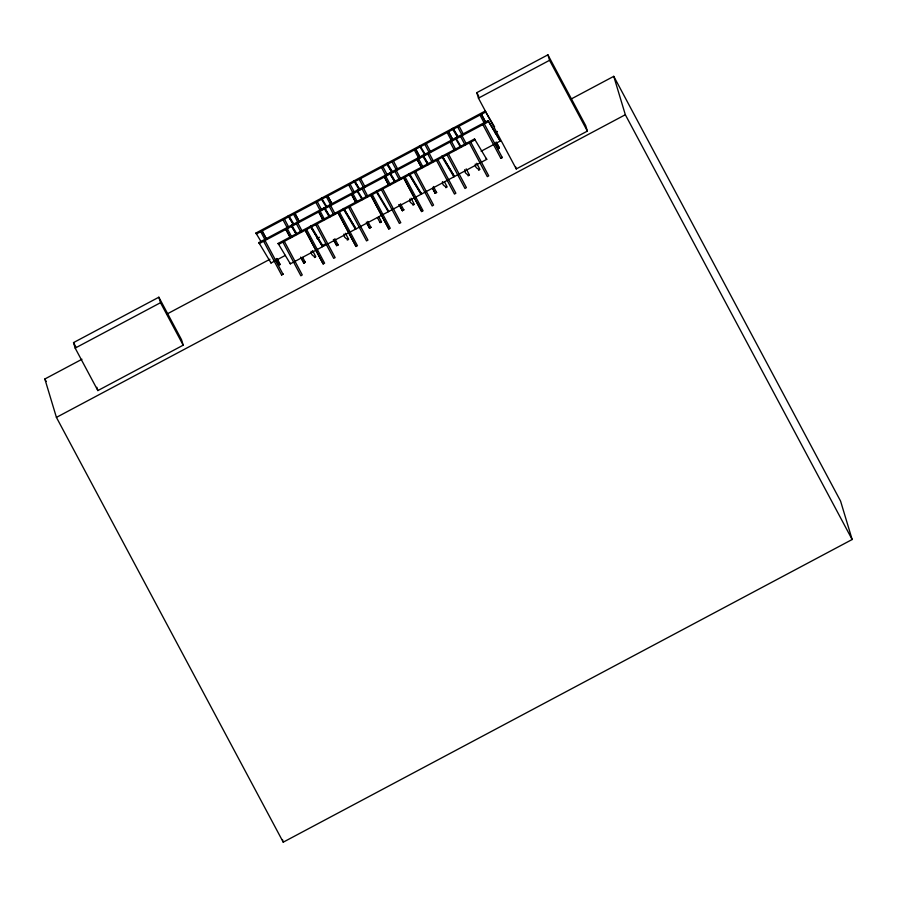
<?xml version="1.0" encoding="UTF-8"?>
<svg xmlns="http://www.w3.org/2000/svg" width="897" height="897" viewBox="0 0 897 897"><rect width="100%" height="100%" fill="white"/><g stroke="black" fill="none" stroke-linecap="round" stroke-linejoin="round"><path stroke-width="1.35" d="M476.8 92.66L547.91 54.829L585.707 125.625L587.367 131.108L516.257 168.939L478.449 98.143L476.8 92.66L478.751 96.327M478.449 98.143L549.558 60.312L547.91 54.829M293.521 224.822L288.688 216.816L256.43 233.971L255.937 233.029L288.195 215.863L293.016 223.869M321.014 198.405L321.518 199.347L289.26 216.513L288.767 215.56L321.014 198.405L326.542 207.555M353.844 180.936L354.349 181.889L322.09 199.044L321.586 198.102L353.844 180.936L359.361 190.086M359.742 189.592L354.416 180.633L386.674 163.478L391.496 171.484M419.493 146.009L419.998 146.962L387.739 164.117L387.246 163.176L419.493 146.009L425.021 155.159M452.323 128.54L452.828 129.493L420.57 146.66L420.065 145.706L452.323 128.54L457.649 137.51M458.221 137.207L452.895 128.249L485.154 111.082L494.617 126.903M354.909 181.586L387.168 164.42L392 172.437M453.389 129.19L485.647 112.035L485.154 111.082M296.402 234.397L291.581 226.38L259.323 243.547L258.818 242.594L291.077 225.439L296.593 234.588M323.907 207.969L324.4 208.923L292.142 226.078L291.648 225.136L323.907 207.969L329.423 217.119M329.804 216.626L324.467 207.667L356.726 190.512L362.242 199.661M394.882 182.001L390.06 173.996L357.802 191.151L357.298 190.209L389.556 173.043L395.072 182.192M422.386 155.585L422.879 156.526L390.621 173.693L390.128 172.74L422.386 155.585L427.903 164.734M428.273 164.241L422.947 155.282L455.205 138.116L460.531 147.074M500.257 141.053L488.54 121.6L456.281 138.766L455.777 137.813L488.035 120.647L500.257 141.053L481.14 151.223M324.972 208.62L357.23 191.453L356.726 190.512M423.451 156.224L455.71 139.069L455.205 138.116M73.52 342.609L158.859 297.21L181.53 339.694L183.19 345.177L97.851 390.576L75.169 348.103L73.52 342.609L76.11 347.464M75.169 348.103L160.507 302.704L158.859 297.21M278.115 243.435L310.373 226.268L322.101 245.722L322.595 246.675L290.336 263.841L278.115 243.435L278.619 244.388L310.878 227.221L322.595 246.675M310.945 225.966L343.203 208.81L355.425 229.206L323.167 246.372L310.945 225.966L311.438 226.919L343.697 209.752L343.203 208.81M343.775 208.508L376.034 191.341L388.255 211.748L355.997 228.903L343.775 208.508L355.997 228.903M376.594 191.039L408.853 173.883L420.581 193.337L421.074 194.279L388.816 211.445L376.594 191.039L377.099 191.992L409.357 174.825L421.074 194.279M409.424 173.581L441.683 156.414L453.904 176.821L421.646 193.976L409.424 173.581L409.918 174.523L442.176 157.367L441.683 156.414M442.255 156.112L474.513 138.957L486.735 159.352L454.476 176.518L442.255 156.112L454.476 176.518M437.871 159.498L436.447 160.26L454.487 194.088L455.867 193.203L437.915 159.632M344.269 209.461L376.527 192.294L376.034 191.341M442.748 157.065L475.006 139.898L474.513 138.957M494.987 132.756L497.375 131.489M570.481 99.365L613.761 76.335L840.579 501.12L852.15 539.512L283.239 842.171L56.421 417.385L44.85 378.994L81.952 359.26M167.291 313.86L269.941 259.255M258.818 242.594L271.04 263L285.381 255.376M317.011 238.546L319.399 237.268M275.435 259.244L278.698 265.4L280.077 264.514L276.859 258.493M494.74 142.735L497.958 148.756L499.371 148.005L496.77 143.049M325.062 244.152L322.673 245.419L323.167 246.372M303.881 263.113L305.26 262.216L303.881 263.113L300.663 257.091M336.711 245.643L338.091 244.746L336.711 245.643L333.493 239.622M369.53 228.186L370.91 227.289L369.53 228.186L366.324 222.164M402.361 210.717L403.74 209.82L402.361 210.717L399.143 204.695M435.191 193.259L436.57 192.362L435.191 193.259L432.612 188.437M281.58 274.975L282.959 274.078L281.58 274.975L263.539 241.136M314.41 257.506C317.785 257.091 310.127 256.273 311.147 251.351M347.229 240.048C350.626 239.577 343.002 238.95 344.022 234.027M380.059 222.579L381.438 221.694L380.059 222.579L377.446 217.635M412.889 205.121C416.275 204.651 408.651 204.023 409.671 199.1M445.708 187.652C449.105 187.193 441.481 186.565 442.501 181.643M468.01 175.79C471.396 175.375 463.738 174.556 464.758 169.634M478.538 170.195C481.913 169.768 474.266 168.95 475.287 164.039M500.84 158.332L502.219 157.435L500.84 158.332L482.799 124.492M282.847 241.977L300.876 275.816L302.255 274.919L284.259 241.215M305.182 230.249L323.178 263.942L324.602 263.191L306.561 229.352M315.666 224.508L333.706 258.347L335.13 257.596L317.09 223.757M338.012 212.78L356.008 246.484L357.432 245.722L339.436 212.028M348.496 207.05L366.525 240.889L367.949 240.127L349.92 206.288M370.842 195.322L388.827 229.015L390.251 228.264L372.221 194.425M381.326 189.581L399.356 223.42L400.78 222.669L382.739 188.83M403.661 177.853L421.657 211.557L423.081 210.795L405.04 176.967M414.145 172.123L432.186 205.962L433.565 205.065L415.614 171.506M447.02 154.8L465.005 188.493L466.395 187.596L448.399 153.903M469.277 142.791L487.306 176.631L488.73 175.868L470.701 142.04M56.421 417.385L625.332 114.726L613.761 76.335M452.895 128.249L457.717 136.254M455.777 137.813L461.103 146.772M420.065 145.706L425.582 154.856M422.947 155.282L428.474 164.431M387.246 163.176L392.763 172.325M390.128 172.74L395.454 181.699M354.416 180.633L359.932 189.783M357.298 190.209L362.814 199.358M321.586 198.102L327.102 207.252M324.467 207.667L329.995 216.816M288.767 215.56L294.093 224.519M291.648 225.136L297.165 234.285M255.937 233.029L261.262 241.988M625.332 114.726L852.15 539.512M549.558 60.312L587.367 131.108M481.341 114.166L485.838 122.586M481.386 114.3L485.882 122.732M496.164 141.984L499.371 148.005M479.917 114.917L484.458 123.483M484.223 123.73L502.264 157.569M459.04 126.029L463.581 134.595M462.157 135.346L457.661 126.926M461.921 135.604L466.462 144.159M476.711 163.276L479.962 169.432M460.497 136.355L465.038 144.922M448.511 131.624L453.019 140.055M448.556 131.769L453.052 140.19M447.087 132.386L451.628 140.952M455.945 149.765L451.438 141.334M466.182 168.883L469.434 175.038M449.98 141.95L454.521 150.517M426.21 143.498L430.751 152.053M424.797 144.249L429.327 152.815M429.102 153.062L433.643 161.628M444.52 181.945L447.132 186.901M427.678 153.824L432.219 162.379M420.188 157.513L415.692 149.093L420.233 157.659M414.268 149.844L418.809 158.41M418.574 158.657L423.115 167.223M433.397 186.475L436.604 192.496M417.15 159.419L421.646 167.84M432.578 188.303L435.146 193.113M417.195 159.554L421.691 167.986M403.628 177.718L421.657 211.557M393.391 160.955L397.932 169.522M391.967 161.718L396.508 170.273M396.272 170.531L400.813 179.086M411.05 198.203L414.302 204.359M394.848 171.282L399.389 179.849M382.862 166.55L387.358 174.982M381.438 167.313L385.979 175.879M385.744 176.126L390.285 184.692M400.533 203.81L403.785 209.965M388.827 185.309L384.32 176.877L388.861 185.444M399.109 204.561L402.316 210.582M370.797 195.187L388.827 229.015M360.56 178.425L365.101 186.98M359.136 179.176L363.677 187.742M363.442 187.989L367.983 196.555M378.87 216.872L381.483 221.828M362.018 188.751L366.559 197.306M350.032 184.02L354.573 192.586M348.619 184.771L353.149 193.337M352.925 193.584L357.466 202.15M367.748 221.413L370.954 227.423M351.501 194.346L355.358 201.567M366.918 223.23L369.497 228.04M351.534 194.481L355.391 201.702M337.967 212.645L356.008 246.484M332.238 204.303L327.73 195.882L332.271 204.449M326.317 196.645L330.847 205.2M330.623 205.458L335.164 214.013M345.446 233.276L348.653 239.286M329.199 206.209L333.74 214.775M317.213 201.477L321.754 210.044M315.789 202.24L320.33 210.806M320.094 211.053L324.636 219.619M334.873 238.737L338.124 244.892M318.67 211.804L323.167 220.236M333.449 239.488L336.667 245.509M318.715 211.95L323.212 220.37M305.148 230.114L323.178 263.942M294.911 213.351L299.407 221.772M294.945 213.486L299.452 221.907M293.487 214.103L298.028 222.669M302.334 231.482L297.838 223.05M312.571 250.599L315.822 256.755M300.91 232.233L296.414 223.813M284.383 218.946L288.924 227.513M282.959 219.698L287.5 228.264M287.264 228.511L291.805 237.077M302.693 257.405L305.305 262.35M285.84 229.273L290.348 237.694M301.269 258.157L303.836 262.967M285.885 229.408L290.381 237.84M262.081 230.809L266.577 239.23M262.126 230.944L266.622 239.376M276.904 258.628L280.077 264.514M260.657 231.572L265.198 240.127M264.963 240.385L283.004 274.213M160.507 302.704L183.19 345.177M44.85 378.994L46.173 381.472M488.035 120.647L488.54 121.6M486.23 158.41L486.735 159.352M453.4 175.868L453.904 176.821M421.153 193.034L421.646 193.976M408.853 173.883L409.357 174.825M386.674 163.478L387.168 164.42M389.556 173.043L390.06 173.996M388.323 210.492L388.816 211.445M387.751 210.795L388.255 211.748M354.92 228.264L355.425 229.206M310.373 226.268L310.878 227.221M288.195 215.863L288.688 216.816M291.077 225.439L291.581 226.38M289.843 262.888L290.336 263.841M270.546 262.047L271.04 263M515.596 166.752L516.257 168.939M282.432 839.525L283.239 842.171M96.854 387.291L97.851 390.576"/></g></svg>
